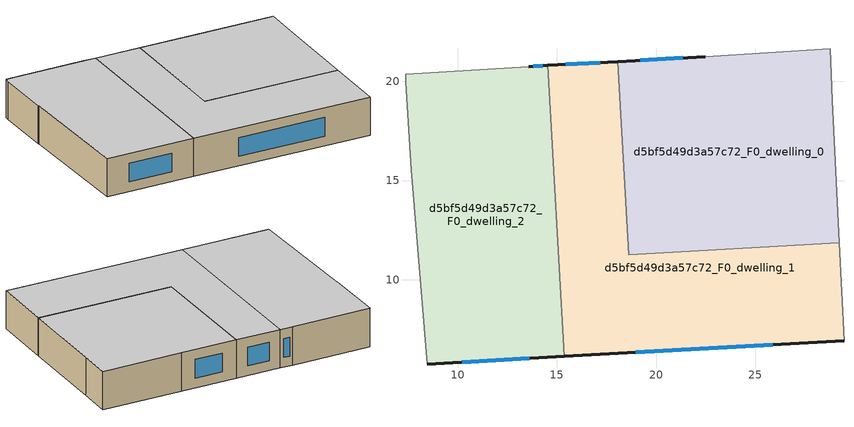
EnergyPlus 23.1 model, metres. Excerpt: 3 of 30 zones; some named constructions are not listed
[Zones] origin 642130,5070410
d5bf5d49d3a57c72_F0_dwelling_0
 floor ground (EU_floor_Construction): 28.78,21.65 28.88,19.04 29.24,11.86 18.63,11.26 18.08,21 22.48,21.25 z0
 wall outside (EU_wall_Construction): 22.48,21.25 18.08,21 z0:3
 wall adiabatic (EU_wall_Construction): 29.24,11.86 28.88,19.04 28.78,21.65 22.48,21.25 z0:3
 wall to d5bf5d49d3a57c72_F0_dwelling_1 (EU_wall_Construction): 18.08,21 18.63,11.26 29.24,11.86 z0:3
 window (EU_Window_Construction): 21.35,21.19 19.2,21.06 z0.77:2.23
 ceiling to d5bf5d49d3a57c72_F1_dwelling_0 (EU_floor_Construction): 29.24,11.86 28.88,19.04 28.78,21.65 22.48,21.25 18.08,21 18.63,11.26 z3
d5bf5d49d3a57c72_F0_dwelling_1
 floor ground (EU_floor_Construction): 29.24,11.86 29.48,6.93 15.38,6.13 14.55,20.8 18.08,21 18.63,11.26 z0
 wall outside (EU_wall_Construction): 15.38,6.13 29.48,6.93 / 18.08,21 14.55,20.8 z0:3
 wall adiabatic (EU_wall_Construction): 29.48,6.93 29.24,11.86 z0:3
 wall to d5bf5d49d3a57c72_F0_dwelling_2 (EU_wall_Construction): 14.55,20.8 15.38,6.13 z0:3
 window (EU_Window_Construction): 18.99,6.34 25.88,6.73 / 17.18,20.95 15.45,20.86 z0.77:2.23
 ceiling to d5bf5d49d3a57c72_F1_dwelling_1 (EU_floor_Construction): 29.48,6.93 29.24,11.86 18.63,11.26 18.08,21 14.55,20.8 15.38,6.13 z3
d5bf5d49d3a57c72_F0_dwelling_2
 floor ground (EU_floor_Construction): 14.55,20.8 15.38,6.13 8.46,5.74 7.67,15.54 7.67,15.55 7.37,19.95 7.37,20.35 13.57,20.75 z0
 wall outside (EU_wall_Construction): 14.55,20.8 13.57,20.75 / 8.46,5.74 15.38,6.13 z0:3
 wall adiabatic (EU_wall_Construction): 13.57,20.75 7.37,20.35 7.37,19.95 7.67,15.55 7.67,15.54 8.46,5.74 z0:3
 window (EU_Window_Construction): 14.3,20.79 13.82,20.76 / 10.23,5.84 13.62,6.03 z0.77:2.23
 ceiling to d5bf5d49d3a57c72_F1_dwelling_2 (EU_floor_Construction): 15.38,6.13 14.55,20.8 13.57,20.75 7.37,20.35 7.37,19.95 7.67,15.55 7.67,15.54 8.46,5.74 z3
[HVACTEMPLATE:THERMOSTAT] Constant Heating Setpoint=20; Constant Cooling Setpoint=50
EU_HeatOnly_d5bf5d49d3a57c72_F0_dwelling_0; EU_HeatOnly_d5bf5d49d3a57c72_F0_dwelling_1; EU_HeatOnly_d5bf5d49d3a57c72_F0_dwelling_2; EU_HeatOnly_d5bf5d49d3a57c72_F1_dwelling_0; EU_HeatOnly_d5bf5d49d3a57c72_F1_dwelling_1; EU_HeatOnly_d5bf5d49d3a57c72_F1_dwelling_2; EU_HeatOnly_d5bf5d49d3a57c72_F2_dwelling_0; EU_HeatOnly_d5bf5d49d3a57c72_F2_dwelling_1; EU_HeatOnly_d5bf5d49d3a57c72_F2_dwelling_2; EU_HeatOnly_d5bf5d49d3a57c72_F3_dwelling_0; EU_HeatOnly_d5bf5d49d3a57c72_F3_dwelling_1; EU_HeatOnly_d5bf5d49d3a57c72_F3_dwelling_2; EU_HeatOnly_d5bf5d49d3a57c72_F4_dwelling_0; EU_HeatOnly_d5bf5d49d3a57c72_F4_dwelling_1; EU_HeatOnly_d5bf5d49d3a57c72_F4_dwelling_2; EU_HeatOnly_d5bf5d49d3a57c72_F5_dwelling_0; EU_HeatOnly_d5bf5d49d3a57c72_F5_dwelling_1; EU_HeatOnly_d5bf5d49d3a57c72_F5_dwelling_2; EU_HeatOnly_d5bf5d49d3a57c72_F6_dwelling_0; EU_HeatOnly_d5bf5d49d3a57c72_F6_dwelling_1; EU_HeatOnly_d5bf5d49d3a57c72_F6_dwelling_2; EU_HeatOnly_d5bf5d49d3a57c72_F7_dwelling_0; EU_HeatOnly_d5bf5d49d3a57c72_F7_dwelling_1; EU_HeatOnly_d5bf5d49d3a57c72_F7_dwelling_2; EU_HeatOnly_d5bf5d49d3a57c72_F8_dwelling_0; EU_HeatOnly_d5bf5d49d3a57c72_F8_dwelling_1; EU_HeatOnly_d5bf5d49d3a57c72_F8_dwelling_2; EU_HeatOnly_d5bf5d49d3a57c72_F9_dwelling_0; EU_HeatOnly_d5bf5d49d3a57c72_F9_dwelling_1; EU_HeatOnly_d5bf5d49d3a57c72_F9_dwelling_2
[SCHEDULE:CONSTANT]
Name | Hourly Value
EU_AlwaysOn | 1
EU_CoolingOff | 0
[SCHEDULE:FILE] Column Number=1; Rows to Skip at Top=0; Number of Hours of Data=8760; Column Separator=Comma; Interpolate to Timestep=No; Minutes per Item=60; Adjust Schedule for Daylight Savings=Yes
Name | File
EU_Step8_GainSchedule_d5bf5d49d3a57c72_F8_dwelling_2_f000 | ../../schedules/d5bf5d49d3a57c72/d5bf5d49d3a57c72_F8_dwelling_2_f000_gain.csv
EU_Step8_GainSchedule_d5bf5d49d3a57c72_F9_dwelling_0_f000 | ../../schedules/d5bf5d49d3a57c72/d5bf5d49d3a57c72_F9_dwelling_0_f000_gain.csv
EU_Step8_GainSchedule_d5bf5d49d3a57c72_F9_dwelling_1_f000 | ../../schedules/d5bf5d49d3a57c72/d5bf5d49d3a57c72_F9_dwelling_1_f000_gain.csv
EU_Step8_GainSchedule_d5bf5d49d3a57c72_F9_dwelling_2_f000 | ../../schedules/d5bf5d49d3a57c72/d5bf5d49d3a57c72_F9_dwelling_2_f000_gain.csv
